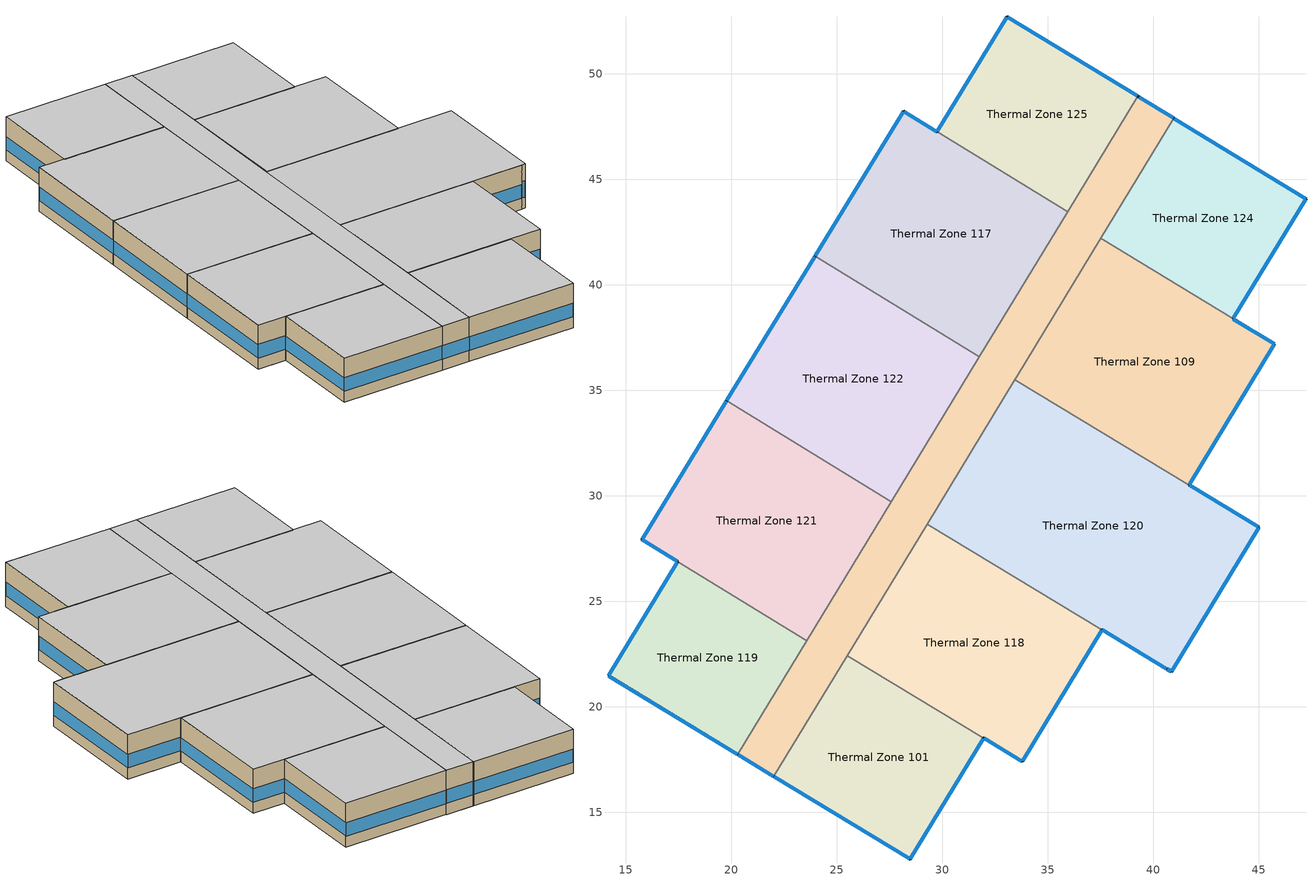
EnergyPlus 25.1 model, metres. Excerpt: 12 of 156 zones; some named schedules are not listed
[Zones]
Thermal Zone 101
 floor to Thermal Zone 89 (Typical Interior Floor): 25.49,22.42 31.96,18.51 31.95,18.49 28.47,12.77 22.01,16.7 z27.45
 wall outside (Surface 839 c tbd): 31.95,18.49 31.96,18.51 z27.45:30.5
 wall outside (Surface 840 c tbd): 28.47,12.77 31.95,18.49 z27.45:30.5
 wall outside (Surface 841 c tbd): 22.01,16.7 28.47,12.77 z27.45:30.5
 wall to Thermal Zone 61 (Typical Interior Wall): 25.49,22.42 22.01,16.7 z27.45:30.5
 wall to Thermal Zone 118 (Typical Interior Wall): 31.96,18.51 25.49,22.42 z27.45:30.5
 window (Customized Fenestration: u=3.36): 28.48,12.79 31.94,18.47 / 22.03,16.69 28.45,12.78 z28.21:29.13
 ceiling to Thermal Zone 126 (Typical Interior Ceiling): 28.47,12.77 31.95,18.49 31.96,18.51 25.49,22.42 22.01,16.7 z30.5
Thermal Zone 109
 floor to Thermal Zone 52 (Typical Interior Floor): 37.51,42.2 43.78,38.39 45.74,37.2 41.7,30.51 33.44,35.5 z27.45
 wall outside (Surface 900 c tbd): 45.74,37.2 43.78,38.39 z27.45:30.5
 wall outside (Surface 901 c tbd): 41.7,30.51 45.74,37.2 z27.45:30.5
 wall to Thermal Zone 120 (Typical Interior Wall): 33.44,35.5 41.7,30.51 z27.45:30.5
 wall to Thermal Zone 123 (Typical Interior Wall): 33.52,35.63 33.44,35.5 z27.45:30.5
 wall to Thermal Zone 61 (Typical Interior Wall): 37.51,42.2 33.52,35.63 z27.45:30.5
 wall to Thermal Zone 124 (Typical Interior Wall): 43.78,38.39 37.51,42.2 z27.45:30.5
 window (Customized Fenestration: u=3.36): 45.72,37.21 43.8,38.37 z28.21:29.15; 41.72,30.53 45.73,37.18 z28.21:29.13
 ceiling to Thermal Zone 133 (Typical Interior Ceiling): 41.7,30.51 45.74,37.2 43.78,38.39 37.51,42.2 33.44,35.5 z30.5
Thermal Zone 117
 floor to Thermal Zone 114 (Typical Interior Floor): 28.17,48.22 35.94,43.46 31.76,36.59 23.97,41.36 z27.45
 wall outside (Surface 916 c tbd): 28.17,48.22 23.97,41.36 z27.45:30.5
 wall outside (Surface 917 c tbd): 29.76,47.25 28.17,48.22 z27.45:30.5
 wall to Thermal Zone 125 (Typical Interior Wall): 35.94,43.46 29.76,47.25 z27.45:30.5
 wall to Thermal Zone 61 (Typical Interior Wall): 31.76,36.59 35.94,43.46 z27.45:30.5
 wall to Thermal Zone 122 (Typical Interior Wall): 23.97,41.36 31.76,36.59 z27.45:30.5
 window (Customized Fenestration: u=3.36): 28.15,48.2 23.98,41.38 z28.21:29.13; 29.73,47.26 28.19,48.2 z28.21:29.15
 ceiling to Thermal Zone 135 (Typical Interior Ceiling): 31.76,36.59 35.94,43.46 28.17,48.22 23.97,41.36 z30.5
Thermal Zone 118
 floor to Thermal Zone 108 (Typical Interior Floor): 29.28,28.65 37.56,23.65 33.79,17.41 25.49,22.42 z27.45
 wall outside (Surface 867 c tbd): 33.79,17.41 37.56,23.65 z27.45:30.5
 wall outside (Surface 868 c tbd): 31.96,18.51 33.79,17.41 z27.45:30.5
 wall to Thermal Zone 61 (Typical Interior Wall): 29.28,28.65 25.49,22.42 z27.45:30.5
 wall to Thermal Zone 120 (Typical Interior Wall): 37.56,23.65 29.28,28.65 z27.45:30.5
 window (Customized Fenestration: u=3.36): 33.81,17.43 37.55,23.63 z28.21:29.13; 31.98,18.5 33.77,17.42 z28.21:29.15
 ceiling to Thermal Zone 128 (Typical Interior Ceiling): 33.79,17.41 37.56,23.65 29.28,28.65 25.49,22.42 z30.5
Thermal Zone 119
 floor to Thermal Zone 110 (Typical Interior Floor): 17.47,26.88 23.58,23.14 20.3,17.74 14.18,21.46 17.46,26.86 z27.45
 wall outside (AQ_MURB_2024_MURB  Wall 1950 1980 6A (R 0.8x Solar 0.8x Therm 0.8x)): 17.47,26.88 17.46,26.86 z27.45:30.5
 wall outside (Surface 874 c tbd): 14.18,21.46 20.3,17.74 z27.45:30.5
 wall outside (Surface 875 c tbd): 17.46,26.86 14.18,21.46 z27.45:30.5
 wall to Thermal Zone 121 (Typical Interior Wall): 23.58,23.14 17.47,26.88 z27.45:30.5
 wall to Thermal Zone 61 (Typical Interior Wall): 20.3,17.74 23.58,23.14 z27.45:30.5
 window (Customized Fenestration: u=3.36): 14.2,21.45 20.28,17.75 / 17.44,26.84 14.19,21.48 z28.21:29.13
 ceiling to Thermal Zone 129 (Typical Interior Ceiling): 20.3,17.74 23.58,23.14 17.47,26.88 17.46,26.86 14.18,21.46 z30.5
Thermal Zone 120
 floor to Thermal Zone 111 (Typical Interior Floor): 33.44,35.5 45,28.52 40.86,21.66 29.28,28.65 z27.45
 wall outside (Surface 881 c tbd): 45,28.52 41.7,30.51 z27.45:30.5
 wall outside (Surface 882 c tbd): 40.86,21.66 45,28.52 z27.45:30.5
 wall outside (Surface 883 c tbd): 40.64,21.79 40.86,21.66 z27.45:30.5
 wall outside (Surface 884 c tbd): 37.56,23.65 40.64,21.79 z27.45:30.5
 wall to Thermal Zone 61 (Typical Interior Wall): 33.44,35.5 29.28,28.65 z27.45:30.5
 window (Customized Fenestration: u=3.36): 44.98,28.53 41.72,30.5 / 37.58,23.64 40.62,21.8 z28.21:29.14; 40.88,21.68 44.99,28.49 z28.21:29.13; 40.67,21.78 40.84,21.67 z28.21:29.35
 ceiling to Thermal Zone 50 (Typical Interior Ceiling): 40.86,21.66 45,28.52 33.44,35.5 29.28,28.65 z30.5
Thermal Zone 121
 floor to Thermal Zone 112 (Typical Interior Floor): 19.77,34.49 27.58,29.72 23.58,23.14 15.75,27.92 z27.45
 wall outside (Surface 887 c tbd): 15.75,27.92 17.47,26.88 z27.45:30.5
 wall outside (Surface 888 c tbd): 19.77,34.49 15.75,27.92 z27.45:30.5
 wall to Thermal Zone 122 (Typical Interior Wall): 27.58,29.72 19.77,34.49 z27.45:30.5
 wall to Thermal Zone 61 (Typical Interior Wall): 23.58,23.14 27.58,29.72 z27.45:30.5
 window (Customized Fenestration: u=3.36): 15.78,27.91 17.45,26.89 z28.21:29.15; 19.76,34.47 15.77,27.94 z28.21:29.13
 ceiling to Thermal Zone 130 (Typical Interior Ceiling): 23.58,23.14 27.58,29.72 19.77,34.49 15.75,27.92 z30.5
Thermal Zone 122
 floor to Thermal Zone 87 (Typical Interior Floor): 23.97,41.36 31.76,36.59 27.58,29.72 19.77,34.49 z27.45
 wall outside (Surface 895 c tbd): 23.97,41.36 19.77,34.49 z27.45:30.5
 wall to Thermal Zone 61 (Typical Interior Wall): 27.58,29.72 31.76,36.59 z27.45:30.5
 window (Customized Fenestration: u=3.36): 23.96,41.33 19.79,34.52 z28.21:29.13
 ceiling to Thermal Zone 132 (Typical Interior Ceiling): 27.58,29.72 31.76,36.59 23.97,41.36 19.77,34.49 z30.5
Thermal Zone 123
 floor to Thermal Zone 113 (Typical Interior Floor): 33.52,35.64 33.52,35.63 33.44,35.5 z27.45
 wall to Thermal Zone 61 (Typical Interior Wall): 33.52,35.63 33.52,35.64 33.44,35.5 z27.45:30.5
 ceiling to Thermal Zone 134 (Typical Interior Ceiling): 33.44,35.5 33.52,35.63 33.52,35.64 z30.5
Thermal Zone 124
 floor to Thermal Zone 115 (Typical Interior Floor): 40.97,47.89 47.24,44.07 43.78,38.39 37.51,42.2 z27.45
 wall outside (Surface 922 c tbd): 47.24,44.07 40.97,47.89 z27.45:30.5
 wall outside (Surface 923 c tbd): 43.78,38.39 47.24,44.07 z27.45:30.5
 wall to Thermal Zone 61 (Typical Interior Wall): 40.97,47.89 37.51,42.2 z27.45:30.5
 window (Customized Fenestration: u=3.36): 47.22,44.09 40.99,47.87 / 43.79,38.41 47.23,44.05 z28.21:29.13
 ceiling to Thermal Zone 136 (Typical Interior Ceiling): 43.78,38.39 47.24,44.07 40.97,47.89 37.51,42.2 z30.5
Thermal Zone 125
 floor to Thermal Zone 116 (Typical Interior Floor): 33.08,52.7 39.27,48.94 35.94,43.46 29.76,47.25 z27.45
 wall outside (Surface 926 c tbd): 39.27,48.94 33.08,52.7 z27.45:30.5
 wall outside (Surface 929 c tbd): 33.08,52.7 29.76,47.25 z27.45:30.5
 wall to Thermal Zone 61 (Typical Interior Wall): 35.94,43.46 39.27,48.94 z27.45:30.5
 window (Customized Fenestration: u=3.36): 39.24,48.95 33.1,52.69 / 33.06,52.68 29.77,47.27 z28.21:29.13
 ceiling to Thermal Zone 25 (Typical Interior Ceiling): 35.94,43.46 39.27,48.94 33.08,52.7 29.76,47.25 z30.5
Thermal Zone 61
 floor to Thermal Zone 107 (Typical Interior Floor): 39.27,48.94 40.98,47.9 33.52,35.63 33.52,35.64 33.44,35.5 22.01,16.7 20.3,17.74 z27.45
 wall outside (Surface 850 c tbd): 39.31,48.91 39.27,48.94 z27.45:30.5
 wall outside (Surface 851 c tbd): 40.98,47.9 39.31,48.91 z27.45:30.5
 wall outside (AQ_MURB_2024_MURB  Wall 1950 1980 6A (R 0.8x Solar 0.8x Therm 0.8x)): 40.97,47.89 40.98,47.9 z27.45:30.5
 wall outside (Surface 860 c tbd): 20.3,17.74 22.01,16.7 z27.45:30.5
 window (Customized Fenestration: u=3.36): 40.95,47.91 39.33,48.9 / 20.32,17.73 21.99,16.71 z28.21:29.15
 ceiling to Thermal Zone 127 (Typical Interior Ceiling): 22.01,16.7 33.44,35.5 33.52,35.64 33.52,35.63 40.98,47.9 39.27,48.94 20.3,17.74 z30.5
[Building]
Building 1
[Site:Location]
Montreal-Trudeau Intl AP: Latitude {deg}=45.4706; Longitude {deg}=-73.7408; Time Zone {hr}=-5; Elevation {m}=36; Keep Site Location Information=No
[SizingPeriod:DesignDay] Month=7; Day of Month=21; Day Type=SummerDesignDay; Daily Dry-Bulb Temperature Range {deltaC}=9.3; Dry-Bulb Temperature Range Modifier Type=DefaultMultipliers; Barometric Pressure {Pa}=100893; Wind Speed {m/s}=4.9; Wind Direction {deg}=220; Rain Indicator=No; Snow Indicator=No; Daylight Saving Time Indicator=No; Solar Model Indicator=ASHRAETau; ASHRAE Clear Sky Optical Depth for Beam Irradiance (taub)=0.465; ASHRAE Clear Sky Optical Depth for Diffuse Irradiance (taud)=1.966; Begin Environment Reset Mode=FullResetAtBeginEnvironment
Name | Maximum Dry-Bulb Temperature {C} | Humidity Condition Type | Wetbulb or DewPoint at Maximum Dry-Bulb {C} | Enthalpy at Maximum Dry-Bulb {J/kg}
Montreal Int'l Ann Clg .4% Condns DB=>MWB | 30 | Wetbulb | 22.1
Montreal Int'l Ann Clg .4% Condns DP=>MDB | 26 | Dewpoint | 21.6
Montreal Int'l Ann Clg .4% Condns Enth=>MDB | 28.1 | Enthalpy |  | 69300
Montreal Int'l Ann Clg .4% Condns WB=>MDB | 28.1 | Wetbulb | 23.2
[Material] Thermal Absorptance=0.9
Name | Roughness | Thickness {m} | Conductivity {W/m-K} | Density {kg/m3} | Specific Heat {J/kg-K} | Solar Absorptance | Visible Absorptance
100mm Normalweight concrete floor | MediumRough | 0.1016 | 2.31045 | 2322 | 832.557 | 0.7 | 0.7
AQNC2024expanded polystyrene type I 10 cm (R 0.8x Solar 0.8x Therm 0.8x) | MediumRough | 0.08 | 0.0385 | 12 | 1500 | 0.7 | 0.7
G01 13mm gypsum board | Smooth | 0.0127 | 0.160031 | 800.001 | 1090.73 | 0.7 | 0.5
G05 25mm wood 1 | MediumSmooth | 0.0254 | 0.15 | 608 | 1630 | 0.5 | 0.5
Generic Brick (R 0.8x Solar 0.8x Therm 0.8x) | MediumRough | 0.08 | 0.9 | 1536 | 790 | 0.52 | 0.65
Generic Gypsum Board (R 0.8x Solar 0.8x Therm 0.8x) | MediumSmooth | 0.01016 | 0.16 | 640 | 1090 | 0.5 | 0.5
Generic Wall Air Gap (R 0.8x Solar 0.8x Therm 0.8x) | Smooth | 0.08 | 0.667 | 1.024 | 1000 | 0.7 | 0.7
Surface 839 m tbd | MediumRough | 0.08 | 0.815077 | 12 | 1500 | 0.7 | 0.7
Surface 840 m tbd | MediumRough | 0.08 | 0.0907168 | 12 | 1500 | 0.7 | 0.7
Surface 841 m tbd | MediumRough | 0.08 | 0.0898837 | 12 | 1500 | 0.7 | 0.7
Surface 850 m tbd | MediumRough | 0.08 | 0.0516148 | 12 | 1500 | 0.7 | 0.7
Surface 851 m tbd | MediumRough | 0.08 | 0.0954185 | 12 | 1500 | 0.7 | 0.7
Surface 860 m tbd | MediumRough | 0.08 | 0.0951114 | 12 | 1500 | 0.7 | 0.7
Surface 867 m tbd | MediumRough | 0.08 | 0.0936479 | 12 | 1500 | 0.7 | 0.7
Surface 868 m tbd | MediumRough | 0.08 | 0.118358 | 12 | 1500 | 0.7 | 0.7
Surface 874 m tbd | MediumRough | 0.08 | 0.0902415 | 12 | 1500 | 0.7 | 0.7
Surface 875 m tbd | MediumRough | 0.08 | 0.0911548 | 12 | 1500 | 0.7 | 0.7
Surface 881 m tbd | MediumRough | 0.08 | 0.10277 | 12 | 1500 | 0.7 | 0.7
Surface 882 m tbd | MediumRough | 0.08 | 0.0927336 | 12 | 1500 | 0.7 | 0.7
Surface 883 m tbd | MediumRough | 0.08 | 0.296816 | 12 | 1500 | 0.7 | 0.7
Surface 884 m tbd | MediumRough | 0.08 | 0.0969997 | 12 | 1500 | 0.7 | 0.7
Surface 887 m tbd | MediumRough | 0.08 | 0.107869 | 12 | 1500 | 0.7 | 0.7
Surface 888 m tbd | MediumRough | 0.08 | 0.0897673 | 12 | 1500 | 0.7 | 0.7
Surface 895 m tbd | MediumRough | 0.08 | 0.086302 | 12 | 1500 | 0.7 | 0.7
Surface 900 m tbd | MediumRough | 0.08 | 0.116001 | 12 | 1500 | 0.7 | 0.7
Surface 901 m tbd | MediumRough | 0.08 | 0.0929629 | 12 | 1500 | 0.7 | 0.7
Surface 916 m tbd | MediumRough | 0.08 | 0.0894989 | 12 | 1500 | 0.7 | 0.7
Surface 917 m tbd | MediumRough | 0.08 | 0.123625 | 12 | 1500 | 0.7 | 0.7
Surface 922 m tbd | MediumRough | 0.08 | 0.0900821 | 12 | 1500 | 0.7 | 0.7
Surface 923 m tbd | MediumRough | 0.08 | 0.0946227 | 12 | 1500 | 0.7 | 0.7
Surface 926 m tbd | MediumRough | 0.08 | 0.0901647 | 12 | 1500 | 0.7 | 0.7
Surface 929 m tbd | MediumRough | 0.08 | 0.095095 | 12 | 1500 | 0.7 | 0.7
[Material:NoMass]
CP02 CARPET PAD 1: Roughness=Smooth; Thermal Resistance {m2-K/W}=0.21648; Thermal Absorptance=0.9; Solar Absorptance=0.7; Visible Absorptance=0.8
[WindowMaterial:SimpleGlazingSystem]
Fenestration U=3.32 0.66 1: U-Factor {W/m2-K}=3.32; Solar Heat Gain Coefficient=0.66; Visible Transmittance=0.21
[Construction]
AQ_MURB_2024_MURB  Wall 1950 1980 6A (R 0.8x Solar 0.8x Therm 0.8x): Generic Brick (R 0.8x Solar 0.8x Therm 0.8x), AQNC2024expanded polystyrene type I 10 cm (R 0.8x Solar 0.8x Therm 0.8x), Generic Wall Air Gap (R 0.8x Solar 0.8x Therm 0.8x), Generic Gypsum Board (R 0.8x Solar 0.8x Therm 0.8x)
Customized Fenestration: u=3.36: Fenestration U=3.32 0.66 1
Surface 839 c tbd: Generic Brick (R 0.8x Solar 0.8x Therm 0.8x), Surface 839 m tbd, Generic Wall Air Gap (R 0.8x Solar 0.8x Therm 0.8x), Generic Gypsum Board (R 0.8x Solar 0.8x Therm 0.8x)
Surface 840 c tbd: Generic Brick (R 0.8x Solar 0.8x Therm 0.8x), Surface 840 m tbd, Generic Wall Air Gap (R 0.8x Solar 0.8x Therm 0.8x), Generic Gypsum Board (R 0.8x Solar 0.8x Therm 0.8x)
Surface 841 c tbd: Generic Brick (R 0.8x Solar 0.8x Therm 0.8x), Surface 841 m tbd, Generic Wall Air Gap (R 0.8x Solar 0.8x Therm 0.8x), Generic Gypsum Board (R 0.8x Solar 0.8x Therm 0.8x)
Surface 850 c tbd: Generic Brick (R 0.8x Solar 0.8x Therm 0.8x), Surface 850 m tbd, Generic Wall Air Gap (R 0.8x Solar 0.8x Therm 0.8x), Generic Gypsum Board (R 0.8x Solar 0.8x Therm 0.8x)
Surface 851 c tbd: Generic Brick (R 0.8x Solar 0.8x Therm 0.8x), Surface 851 m tbd, Generic Wall Air Gap (R 0.8x Solar 0.8x Therm 0.8x), Generic Gypsum Board (R 0.8x Solar 0.8x Therm 0.8x)
Surface 860 c tbd: Generic Brick (R 0.8x Solar 0.8x Therm 0.8x), Surface 860 m tbd, Generic Wall Air Gap (R 0.8x Solar 0.8x Therm 0.8x), Generic Gypsum Board (R 0.8x Solar 0.8x Therm 0.8x)
Surface 867 c tbd: Generic Brick (R 0.8x Solar 0.8x Therm 0.8x), Surface 867 m tbd, Generic Wall Air Gap (R 0.8x Solar 0.8x Therm 0.8x), Generic Gypsum Board (R 0.8x Solar 0.8x Therm 0.8x)
Surface 868 c tbd: Generic Brick (R 0.8x Solar 0.8x Therm 0.8x), Surface 868 m tbd, Generic Wall Air Gap (R 0.8x Solar 0.8x Therm 0.8x), Generic Gypsum Board (R 0.8x Solar 0.8x Therm 0.8x)
Surface 874 c tbd: Generic Brick (R 0.8x Solar 0.8x Therm 0.8x), Surface 874 m tbd, Generic Wall Air Gap (R 0.8x Solar 0.8x Therm 0.8x), Generic Gypsum Board (R 0.8x Solar 0.8x Therm 0.8x)
Surface 875 c tbd: Generic Brick (R 0.8x Solar 0.8x Therm 0.8x), Surface 875 m tbd, Generic Wall Air Gap (R 0.8x Solar 0.8x Therm 0.8x), Generic Gypsum Board (R 0.8x Solar 0.8x Therm 0.8x)
Surface 881 c tbd: Generic Brick (R 0.8x Solar 0.8x Therm 0.8x), Surface 881 m tbd, Generic Wall Air Gap (R 0.8x Solar 0.8x Therm 0.8x), Generic Gypsum Board (R 0.8x Solar 0.8x Therm 0.8x)
Surface 882 c tbd: Generic Brick (R 0.8x Solar 0.8x Therm 0.8x), Surface 882 m tbd, Generic Wall Air Gap (R 0.8x Solar 0.8x Therm 0.8x), Generic Gypsum Board (R 0.8x Solar 0.8x Therm 0.8x)
Surface 883 c tbd: Generic Brick (R 0.8x Solar 0.8x Therm 0.8x), Surface 883 m tbd, Generic Wall Air Gap (R 0.8x Solar 0.8x Therm 0.8x), Generic Gypsum Board (R 0.8x Solar 0.8x Therm 0.8x)
Surface 884 c tbd: Generic Brick (R 0.8x Solar 0.8x Therm 0.8x), Surface 884 m tbd, Generic Wall Air Gap (R 0.8x Solar 0.8x Therm 0.8x), Generic Gypsum Board (R 0.8x Solar 0.8x Therm 0.8x)
Surface 887 c tbd: Generic Brick (R 0.8x Solar 0.8x Therm 0.8x), Surface 887 m tbd, Generic Wall Air Gap (R 0.8x Solar 0.8x Therm 0.8x), Generic Gypsum Board (R 0.8x Solar 0.8x Therm 0.8x)
Surface 888 c tbd: Generic Brick (R 0.8x Solar 0.8x Therm 0.8x), Surface 888 m tbd, Generic Wall Air Gap (R 0.8x Solar 0.8x Therm 0.8x), Generic Gypsum Board (R 0.8x Solar 0.8x Therm 0.8x)
Surface 895 c tbd: Generic Brick (R 0.8x Solar 0.8x Therm 0.8x), Surface 895 m tbd, Generic Wall Air Gap (R 0.8x Solar 0.8x Therm 0.8x), Generic Gypsum Board (R 0.8x Solar 0.8x Therm 0.8x)
Surface 900 c tbd: Generic Brick (R 0.8x Solar 0.8x Therm 0.8x), Surface 900 m tbd, Generic Wall Air Gap (R 0.8x Solar 0.8x Therm 0.8x), Generic Gypsum Board (R 0.8x Solar 0.8x Therm 0.8x)
Surface 901 c tbd: Generic Brick (R 0.8x Solar 0.8x Therm 0.8x), Surface 901 m tbd, Generic Wall Air Gap (R 0.8x Solar 0.8x Therm 0.8x), Generic Gypsum Board (R 0.8x Solar 0.8x Therm 0.8x)
Surface 916 c tbd: Generic Brick (R 0.8x Solar 0.8x Therm 0.8x), Surface 916 m tbd, Generic Wall Air Gap (R 0.8x Solar 0.8x Therm 0.8x), Generic Gypsum Board (R 0.8x Solar 0.8x Therm 0.8x)
Surface 917 c tbd: Generic Brick (R 0.8x Solar 0.8x Therm 0.8x), Surface 917 m tbd, Generic Wall Air Gap (R 0.8x Solar 0.8x Therm 0.8x), Generic Gypsum Board (R 0.8x Solar 0.8x Therm 0.8x)
Surface 922 c tbd: Generic Brick (R 0.8x Solar 0.8x Therm 0.8x), Surface 922 m tbd, Generic Wall Air Gap (R 0.8x Solar 0.8x Therm 0.8x), Generic Gypsum Board (R 0.8x Solar 0.8x Therm 0.8x)
Surface 923 c tbd: Generic Brick (R 0.8x Solar 0.8x Therm 0.8x), Surface 923 m tbd, Generic Wall Air Gap (R 0.8x Solar 0.8x Therm 0.8x), Generic Gypsum Board (R 0.8x Solar 0.8x Therm 0.8x)
Surface 926 c tbd: Generic Brick (R 0.8x Solar 0.8x Therm 0.8x), Surface 926 m tbd, Generic Wall Air Gap (R 0.8x Solar 0.8x Therm 0.8x), Generic Gypsum Board (R 0.8x Solar 0.8x Therm 0.8x)
Surface 929 c tbd: Generic Brick (R 0.8x Solar 0.8x Therm 0.8x), Surface 929 m tbd, Generic Wall Air Gap (R 0.8x Solar 0.8x Therm 0.8x), Generic Gypsum Board (R 0.8x Solar 0.8x Therm 0.8x)
Typical Interior Ceiling: CP02 CARPET PAD 1, 100mm Normalweight concrete floor
Typical Interior Floor: 100mm Normalweight concrete floor, CP02 CARPET PAD 1
Typical Interior Partition 4: G05 25mm wood 1
Typical Interior Wall: G01 13mm gypsum board, G01 13mm gypsum board
[Zone] Multiplier=1; Part of Total Floor Area=Yes
Thermal Zone 101; Thermal Zone 109; Thermal Zone 117; Thermal Zone 118; Thermal Zone 119; Thermal Zone 120; Thermal Zone 121; Thermal Zone 122; Thermal Zone 123; Thermal Zone 124; Thermal Zone 125; Thermal Zone 61
[Space]
Name | Zone | Space Type
Space 1001 | Thermal Zone 101 | MURB small
Space 1008 | Thermal Zone 109 | MURB small
Space 1010 | Thermal Zone 117 | MURB small
Space 1003 | Thermal Zone 118 | MURB small
Space 1004 | Thermal Zone 119 | MURB small
Space 1005 | Thermal Zone 120 | MURB small
Space 1006 | Thermal Zone 121 | MURB small
Space 1007 | Thermal Zone 122 | MURB small
Space 1009 | Thermal Zone 123 | MURB small
Space 1011 | Thermal Zone 124 | MURB small
Space 1012 | Thermal Zone 125 | MURB small
Space 1002 | Thermal Zone 61 | MURB lobby
[SpaceList]
MURB small: Space 1112, Space 211, Space 204, Space 505, Space 911, Space 110, Space 1204, Space 407, Space 405, Space 607, Space 501, Space 308, Space 305, Space 101, Space 201, Space 410, Space 112, Space 104, Space 511, Space 103, Space 105, Space 106, Space 312, Space 109, Space 107, Space 108, Space 111, Space 203, Space 205, Space 812, Space 403, Space 206, Space 207, Space 208, Space 209, Space 406, Space 404, Space 210, Space 809, Space 212, Space 807, Space 301, Space 1005, Space 303, Space 304, Space 508, Space 306, Space 504, Space 307, Space 1105, Space 509, Space 908, Space 309, Space 310, Space 408, Space 311, Space 401, Space 409, Space 411, Space 412, Space 503, Space 506, Space 507, Space 1208, Space 510, Space 512, Space 601, Space 603, Space 604, Space 605, Space 606, Space 608, Space 609, Space 610, Space 611, Space 612, Space 701, Space 703, Space 704, Space 705, Space 907, Space 706, Space 901, Space 712, Space 707, Space 708, Space 709, Space 710, Space 711, Space 801, Space 1206, Space 803, Space 804, Space 1001, Space 805, Space 806, Space 808, Space 810, Space 811, Space 903, Space 1008, Space 904, Space 905, Space 906, Space 909, Space 910, Space 912, Space 1010, Space 1003, Space 1004, Space 1006, Space 1007, Space 1009, Space 1011, Space 1012, Space 1101, Space 1103, Space 1104, Space 1106, Space 1305, Space 1107, Space 1108, Space 1109, Space 1110, Space 1111, Space 1201, Space 1203, Space 1205, Space 1207, Space 1209, Space 1210, Space 1211, Space 1212, Space 1301, Space 1303, Space 1304, Space 1306, Space 1307, Space 1308, Space 1309, Space 1310, Space 1311, Space 1312
MURB lobby: Space 202, Space 102, Space 302, Space 402, Space 1002, Space 502, Space 602, Space 702, Space 802, Space 902, Space 1102, Space 1202, Space 1302
[InternalMass] Construction=Typical Interior Partition 4
Name | Zone or ZoneList | Space or SpaceList | Surface Area {m2}
Space 1005 Internal Mass 37 | Thermal Zone 120 | Space 1005 | 216.65
Space 1001 Internal Mass 37 | Thermal Zone 101 | Space 1001 | 101.472
Space 1008 Internal Mass 37 | Thermal Zone 109 | Space 1008 | 150.941
Space 1010 Internal Mass 37 | Thermal Zone 117 | Space 1010 | 146.73
Space 1003 Internal Mass 37 | Thermal Zone 118 | Space 1003 | 141.361
Space 1004 Internal Mass 37 | Thermal Zone 119 | Space 1004 | 90.6537
Space 1006 Internal Mass 37 | Thermal Zone 121 | Space 1006 | 141.145
Space 1007 Internal Mass 37 | Thermal Zone 122 | Space 1007 | 147.07
Space 1009 Internal Mass 37 | Thermal Zone 123 | Space 1009 | 0.000395886
Space 1011 Internal Mass 37 | Thermal Zone 124 | Space 1011 | 97.6855
Space 1012 Internal Mass 37 | Thermal Zone 125 | Space 1012 | 92.7105
Space 1002 Internal Mass 33 | Thermal Zone 61 | Space 1002 | 146.04
[Lights]
Lights 1: Zone or ZoneList or Space or SpaceList=MURB small; Schedule=Eclairageint; Design Level Calculation Method=LightingLevel; Lighting Level {W}=0; Fraction Replaceable=1
[People]
People 2: Zone or ZoneList or Space or SpaceList=MURB small; Number of People Schedule=MidriseApartment Apartment Occ; Number of People Calculation Method=People/Area; People per Floor Area {person/m2}=0.0283091; Fraction Radiant=0.3; Activity Level Schedule=MidriseApartment Activity
[ElectricEquipment] Zone or ZoneList or Space or SpaceList=MURB small; Design Level Calculation Method=EquipmentLevel
Name | Schedule | Design Level {W} | Fraction Latent | Fraction Radiant | Fraction Lost
Electric Equipment 11 10.0 percent reduction | Chaufeau | 847.44 | 0.1 | 0 | 0.9
Electric Equipment 12 10.0 percent reduction | Fourcuisiniere | 281.7 | 0.1 | 0.2 | 0.1
Electric Equipment 13 10.0 percent reduction | Congelateur | 15.705 | 0.1 | 0 | 0.9
Electric Equipment 14 10.0 percent reduction | Laveuse | 25.038 | 0 | 0.2 | 0.1
Electric Equipment 15 10.0 percent reduction | Lavevaisselle | 27.531 | 0.1 | 0.1 | 0.8
Electric Equipment 16 10.0 percent reduction | Refrigerateur | 105.102 | 0.1 | 0 | 0.9
Electric Equipment 17 10.0 percent reduction | Secheuse | 249.03 | 0 | 0.2 | 0.8
Electric Equipment 2 10.0 percent reduction | Autres | 666 |  | 0.2
[ZoneInfiltration:DesignFlowRate] Design Flow Rate Calculation Method=Flow/ExteriorArea; Flow Rate per Exterior Surface Area {m3/s-m2}=0.000578595; Constant Term Coefficient=0.107472; Temperature Term Coefficient=0.0119911; Velocity Term Coefficient=0; Velocity Squared Term Coefficient=0.0134792; Density Basis=Outdoor
Name | Zone or ZoneList or Space or SpaceList | Schedule
Space 1001 HVAC Off Infiltration | Space 1001 | Infiltration HVAC Off Schedule
Space 1001 HVAC On Infiltration | Space 1001 | Infiltration HVAC On Schedule
Space 1008 HVAC Off Infiltration | Space 1008 | Infiltration HVAC Off Schedule
Space 1008 HVAC On Infiltration | Space 1008 | Infiltration HVAC On Schedule
Space 1010 HVAC Off Infiltration | Space 1010 | Infiltration HVAC Off Schedule
Space 1010 HVAC On Infiltration | Space 1010 | Infiltration HVAC On Schedule
Space 1003 HVAC Off Infiltration | Space 1003 | Infiltration HVAC Off Schedule
Space 1003 HVAC On Infiltration | Space 1003 | Infiltration HVAC On Schedule
Space 1004 HVAC Off Infiltration | Space 1004 | Infiltration HVAC Off Schedule
Space 1004 HVAC On Infiltration | Space 1004 | Infiltration HVAC On Schedule
Space 1005 HVAC Off Infiltration | Space 1005 | Infiltration HVAC Off Schedule
Space 1005 HVAC On Infiltration | Space 1005 | Infiltration HVAC On Schedule
Space 1006 HVAC Off Infiltration | Space 1006 | Infiltration HVAC Off Schedule
Space 1006 HVAC On Infiltration | Space 1006 | Infiltration HVAC On Schedule
Space 1007 HVAC Off Infiltration | Space 1007 | Infiltration HVAC Off Schedule
Space 1007 HVAC On Infiltration | Space 1007 | Infiltration HVAC On Schedule
Space 1011 HVAC Off Infiltration | Space 1011 | Infiltration HVAC Off Schedule
Space 1011 HVAC On Infiltration | Space 1011 | Infiltration HVAC On Schedule
Space 1012 HVAC Off Infiltration | Space 1012 | Infiltration HVAC Off Schedule
Space 1012 HVAC On Infiltration | Space 1012 | Infiltration HVAC On Schedule
Space 1002 HVAC Off Infiltration | Space 1002 | Infiltration HVAC Off Schedule
Space 1002 HVAC On Infiltration | Space 1002 | Infiltration HVAC On Schedule
[ZoneControl:Thermostat] Temperature Difference Between Cutout And Setpoint {deltaC}=0
Name | Zone or ZoneList | Control Type Schedule | Control 1
Thermal Zone 101 Thermostat | Thermal Zone 101 | Thermal Zone 101 Thermostat Schedule | Thermostat Setpoint Dual Setpoint 125
Thermal Zone 109 Thermostat | Thermal Zone 109 | Thermal Zone 109 Thermostat Schedule | Thermostat Setpoint Dual Setpoint 167
Thermal Zone 117 Thermostat | Thermal Zone 117 | Thermal Zone 117 Thermostat Schedule | Thermostat Setpoint Dual Setpoint 181
Thermal Zone 118 Thermostat | Thermal Zone 118 | Thermal Zone 118 Thermostat Schedule | Thermostat Setpoint Dual Setpoint 171
Thermal Zone 119 Thermostat | Thermal Zone 119 | Thermal Zone 119 Thermostat Schedule | Thermostat Setpoint Dual Setpoint 176
Thermal Zone 120 Thermostat | Thermal Zone 120 | Thermal Zone 120 Thermostat Schedule | Thermostat Setpoint Dual Setpoint 161
Thermal Zone 121 Thermostat | Thermal Zone 121 | Thermal Zone 121 Thermostat Schedule | Thermostat Setpoint Dual Setpoint 153
Thermal Zone 122 Thermostat | Thermal Zone 122 | Thermal Zone 122 Thermostat Schedule | Thermostat Setpoint Dual Setpoint 162
Thermal Zone 123 Thermostat | Thermal Zone 123 | Thermal Zone 123 Thermostat Schedule | Thermostat Setpoint Dual Setpoint 163
Thermal Zone 124 Thermostat | Thermal Zone 124 | Thermal Zone 124 Thermostat Schedule | Thermostat Setpoint Dual Setpoint 164
Thermal Zone 125 Thermostat | Thermal Zone 125 | Thermal Zone 125 Thermostat Schedule | Thermostat Setpoint Dual Setpoint 177
Thermal Zone 61 Thermostat | Thermal Zone 61 | Thermal Zone 61 Thermostat Schedule | Thermostat Setpoint Dual Setpoint 103
[ThermostatSetpoint:DualSetpoint] Heating Setpoint Temperature Schedule=NECB-G-Thermostat Setpoint-Heating; Cooling Setpoint Temperature Schedule=NECB-G-Thermostat Setpoint-Cooling
Thermostat Setpoint Dual Setpoint 125; Thermostat Setpoint Dual Setpoint 167; Thermostat Setpoint Dual Setpoint 181; Thermostat Setpoint Dual Setpoint 171; Thermostat Setpoint Dual Setpoint 176; Thermostat Setpoint Dual Setpoint 161; Thermostat Setpoint Dual Setpoint 153; Thermostat Setpoint Dual Setpoint 162; Thermostat Setpoint Dual Setpoint 163; Thermostat Setpoint Dual Setpoint 164; Thermostat Setpoint Dual Setpoint 177; Thermostat Setpoint Dual Setpoint 103
[Zone equipment]
Thermal Zone 101: Elec Baseboard 80, Cycling PTAC DX Clg Elec Htg 80
Thermal Zone 109: Elec Baseboard 122, Cycling PTAC DX Clg Elec Htg 122
Thermal Zone 117: Elec Baseboard 136, Cycling PTAC DX Clg Elec Htg 136
Thermal Zone 118: Elec Baseboard 126, Cycling PTAC DX Clg Elec Htg 126
Thermal Zone 119: Elec Baseboard 131, Cycling PTAC DX Clg Elec Htg 131
Thermal Zone 120: Elec Baseboard 116, Cycling PTAC DX Clg Elec Htg 116
Thermal Zone 121: Elec Baseboard 108, Cycling PTAC DX Clg Elec Htg 108
Thermal Zone 122: Elec Baseboard 117, Cycling PTAC DX Clg Elec Htg 117
Thermal Zone 123: Elec Baseboard 118, Cycling PTAC DX Clg Elec Htg 118
Thermal Zone 124: Elec Baseboard 119, Cycling PTAC DX Clg Elec Htg 119
Thermal Zone 125: Elec Baseboard 132, Cycling PTAC DX Clg Elec Htg 132
Thermal Zone 61: Elec Baseboard 58, Cycling PTAC DX Clg Elec Htg 58
[Sizing:Zone] Zone Cooling Design Supply Air Temperature Input Method=SupplyAirTemperature; Zone Cooling Design Supply Air Temperature {C}=14; Zone Cooling Design Supply Air Temperature Difference {deltaC}=11.11; Zone Heating Design Supply Air Temperature Input Method=SupplyAirTemperature; Zone Heating Design Supply Air Temperature {C}=40; Zone Heating Design Supply Air Temperature Difference {deltaC}=11.11; Zone Cooling Design Supply Air Humidity Ratio {kgWater/kgDryAir}=0.0085; Zone Heating Design Supply Air Humidity Ratio {kgWater/kgDryAir}=0.008; Cooling Design Air Flow Method=DesignDay; Cooling Design Air Flow Rate {m3/s}=0; Cooling Minimum Air Flow per Zone Floor Area {m3/s-m2}=0.000762; Cooling Minimum Air Flow {m3/s}=0; Cooling Minimum Air Flow Fraction=0; Heating Design Air Flow Method=DesignDay; Heating Design Air Flow Rate {m3/s}=0; Heating Maximum Air Flow per Zone Floor Area {m3/s-m2}=0.002032; Heating Maximum Air Flow {m3/s}=0.141576; Heating Maximum Air Flow Fraction=0.3; Account for Dedicated Outdoor Air System=No; Zone Load Sizing Method=Sensible Load Only No Latent Load; Zone Latent Cooling Design Supply Air Humidity Ratio Input Method=HumidityRatioDifference; Zone Cooling Design Supply Air Humidity Ratio Difference {kgWater/kgDryAir}=0.005; Zone Latent Heating Design Supply Air Humidity Ratio Input Method=HumidityRatioDifference; Zone Humidification Design Supply Air Humidity Ratio Difference {kgWater/kgDryAir}=0.005; Type of Space Sum to Use=Coincident
Name | Design Specification Outdoor Air Object
Thermal Zone 101 | Thermal Zone 101 Zero air DSOA
Thermal Zone 109 | Thermal Zone 109 Zero air DSOA
Thermal Zone 117 | Thermal Zone 117 Zero air DSOA
Thermal Zone 118 | Thermal Zone 118 Zero air DSOA
Thermal Zone 119 | Thermal Zone 119 Zero air DSOA
Thermal Zone 120 | Thermal Zone 120 Zero air DSOA
Thermal Zone 121 | Thermal Zone 121 Zero air DSOA
Thermal Zone 122 | Thermal Zone 122 Zero air DSOA
Thermal Zone 123 | Thermal Zone 123 Zero air DSOA
Thermal Zone 124 | Thermal Zone 124 Zero air DSOA
Thermal Zone 125 | Thermal Zone 125 Zero air DSOA
Thermal Zone 61 | Thermal Zone 61 Zero air DSOA
[DesignSpecification:OutdoorAir] Outdoor Air Method=Sum; Outdoor Air Flow per Person {m3/s-person}=0; Outdoor Air Flow per Zone Floor Area {m3/s-m2}=0; Outdoor Air Flow per Zone {m3/s}=0; Outdoor Air Flow Air Changes per Hour {1/hr}=0
Thermal Zone 101 Zero air DSOA; Thermal Zone 109 Zero air DSOA; Thermal Zone 117 Zero air DSOA; Thermal Zone 118 Zero air DSOA; Thermal Zone 119 Zero air DSOA; Thermal Zone 120 Zero air DSOA; Thermal Zone 121 Zero air DSOA; Thermal Zone 122 Zero air DSOA; Thermal Zone 123 Zero air DSOA; Thermal Zone 124 Zero air DSOA; Thermal Zone 125 Zero air DSOA; Thermal Zone 61 Zero air DSOA
[Exterior:Lights]
Exterior Lights 1: Schedule=Eclairagext; Design Level {W}=0
[Schedule:Compact]
Thermal Zone 101 Thermostat Schedule; Thermal Zone 109 Thermostat Schedule; Thermal Zone 117 Thermostat Schedule; Thermal Zone 118 Thermostat Schedule; Thermal Zone 119 Thermostat Schedule; Thermal Zone 120 Thermostat Schedule; Thermal Zone 121 Thermostat Schedule; Thermal Zone 122 Thermostat Schedule; Thermal Zone 123 Thermostat Schedule; Thermal Zone 124 Thermostat Schedule; Thermal Zone 125 Thermostat Schedule; Thermal Zone 61 Thermostat Schedule: Through: 12/31, For: AllDays, Until: 24:00, 4
[Schedule:Day:Interval]
MidriseApartment Apartment Occ Default; MidriseApartment Apartment Occ Summer Design Day; MidriseApartment Apartment Occ Winter Design Day: No, 07:00, 1, 08:00, 0.85, 09:00, 0.39, 16:00, 0.25, 17:00, 0.3, 18:00, 0.52, 21:00, 0.87, 24:00, 1
MidriseApartment Activity Default; MidriseApartment Activity Summer Design Day; MidriseApartment Activity Winter Design Day: No, 24:00, 120
NECB-G-Thermostat Setpoint-Heating Default 2: No, 01:00, 18, 07:00, 18, 09:00, 21, 17:00, 21, 22:00, 21, 24:00, 18
NECB-G-Thermostat Setpoint-Heating Default: No, 24:00, 20
NECB-G-Thermostat Setpoint-Cooling Default: No, 24:00, 24
[Schedule:Week:Daily]
MidriseApartment Apartment Occ Week Rule - Jan1-Dec31: MidriseApartment Apartment Occ Default, MidriseApartment Apartment Occ Default, MidriseApartment Apartment Occ Default, MidriseApartment Apartment Occ Default, MidriseApartment Apartment Occ Default, MidriseApartment Apartment Occ Default, MidriseApartment Apartment Occ Default, MidriseApartment Apartment Occ Default, MidriseApartment Apartment Occ Summer Design Day, MidriseApartment Apartment Occ Winter Design Day, MidriseApartment Apartment Occ Default, MidriseApartment Apartment Occ Default
MidriseApartment Activity Week Rule - Jan1-Dec31: MidriseApartment Activity Default, MidriseApartment Activity Default, MidriseApartment Activity Default, MidriseApartment Activity Default, MidriseApartment Activity Default, MidriseApartment Activity Default, MidriseApartment Activity Default, MidriseApartment Activity Default, MidriseApartment Activity Summer Design Day, MidriseApartment Activity Winter Design Day, MidriseApartment Activity Default, MidriseApartment Activity Default
NECB-G-Thermostat Setpoint-Heating Week Rule - Jan1-Dec31: NECB-G-Thermostat Setpoint-Heating Default 2, NECB-G-Thermostat Setpoint-Heating Default, NECB-G-Thermostat Setpoint-Heating Default, NECB-G-Thermostat Setpoint-Heating Default, NECB-G-Thermostat Setpoint-Heating Default, NECB-G-Thermostat Setpoint-Heating Default, NECB-G-Thermostat Setpoint-Heating Default 2, NECB-G-Thermostat Setpoint-Heating Default, NECB-G-Thermostat Setpoint-Heating Default, NECB-G-Thermostat Setpoint-Heating Default, NECB-G-Thermostat Setpoint-Heating Default, NECB-G-Thermostat Setpoint-Heating Default
NECB-G-Thermostat Setpoint-Cooling Week Rule - Jan1-Dec31: NECB-G-Thermostat Setpoint-Cooling Default, NECB-G-Thermostat Setpoint-Cooling Default, NECB-G-Thermostat Setpoint-Cooling Default, NECB-G-Thermostat Setpoint-Cooling Default, NECB-G-Thermostat Setpoint-Cooling Default, NECB-G-Thermostat Setpoint-Cooling Default, NECB-G-Thermostat Setpoint-Cooling Default, NECB-G-Thermostat Setpoint-Cooling Default, NECB-G-Thermostat Setpoint-Cooling Default, NECB-G-Thermostat Setpoint-Cooling Default, NECB-G-Thermostat Setpoint-Cooling Default, NECB-G-Thermostat Setpoint-Cooling Default
[Schedule:Year]
MidriseApartment Apartment Occ: MidriseApartment Apartment Occ Week Rule - Jan1-Dec31, 1, 1, 12, 31
MidriseApartment Activity: MidriseApartment Activity Week Rule - Jan1-Dec31, 1, 1, 12, 31
NECB-G-Thermostat Setpoint-Heating: NECB-G-Thermostat Setpoint-Heating Week Rule - Jan1-Dec31, 1, 1, 12, 31
NECB-G-Thermostat Setpoint-Cooling: NECB-G-Thermostat Setpoint-Cooling Week Rule - Jan1-Dec31, 1, 1, 12, 31
[Schedule:Constant]
Name | Hourly Value
Infiltration HVAC Off Schedule | 1
Infiltration HVAC On Schedule | 0
